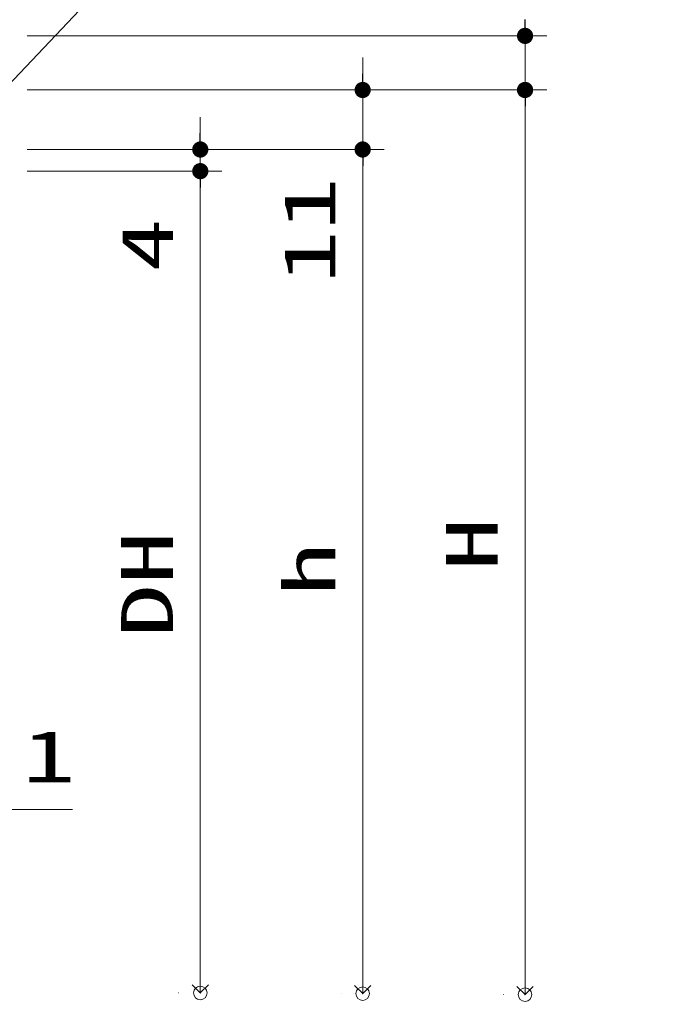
# Model space of a CAD drawing. Units: millimetres, scale not verified. Extents: x -1306 to 1306, y -607 to 607.
# Drawn here: x 26.3 to 148, y -306.8 to -125.4 of the extents above; entities that cross this region are included whole.
import ezdxf
from ezdxf.enums import TextEntityAlignment as Align

# ---------------------------------------------------------------- set-up
doc = ezdxf.new("R2010")
doc.units = ezdxf.units.MM
doc.header["$LTSCALE"] = 5
doc.header["$PDMODE"] = 32
doc.header["$PDSIZE"] = 2.5
for name, color, linetype, lineweight in [('0-D_線(白)', 7, 'Continuous', 30), ('1-1_寸法線', 3, 'Continuous', 13), ('1-4_DEFPOINTS', 7, 'Continuous', 5), ('1-5_0', 3, 'Continuous', 25)]:
    doc.layers.add(name, color=color, linetype=linetype, lineweight=lineweight)
doc.styles.add('ＭＳ ゴシック', font='')
doc.styles.get('ＭＳ ゴシック').set_extended_font_data('MS Gothic')

# ---------------------------------------------------------------- blocks, each defined once
blk = doc.blocks.new('_DOT')
at = {"layer": '1-5_0'}
blk.add_line((-2.5, 0), (-5, 0), dxfattribs=at)
for points in [[(0, 0), (-2.5, 0), (-2.48, 0.313)], [(0, 0), (-2.48, -0.313), (-2.5, 0)], [(0, 0), (-2.48, 0.313), (-2.421, 0.622)], [(0, 0), (-2.421, -0.622), (-2.48, -0.313)], [(0, 0), (-2.421, 0.622), (-2.324, 0.92)], [(0, 0), (-2.324, -0.92), (-2.421, -0.622)], [(0, 0), (-2.324, 0.92), (-2.191, 1.204)], [(0, 0), (-2.191, -1.204), (-2.324, -0.92)], [(0, 0), (-2.191, 1.204), (-2.023, 1.469)], [(0, 0), (-2.023, -1.469), (-2.191, -1.204)], [(0, 0), (-2.023, 1.469), (-1.822, 1.711)], [(0, 0), (-1.822, -1.711), (-2.023, -1.469)], [(0, 0), (-1.822, 1.711), (-1.594, 1.926)], [(0, 0), (-1.594, -1.926), (-1.822, -1.711)], [(0, 0), (-1.594, 1.926), (-1.34, 2.111)], [(0, 0), (-1.34, -2.111), (-1.594, -1.926)], [(0, 0), (-1.34, 2.111), (-1.064, 2.262)], [(0, 0), (-1.064, -2.262), (-1.34, -2.111)], [(0, 0), (-1.064, 2.262), (-0.773, 2.378)], [(0, 0), (-0.773, -2.378), (-1.064, -2.262)], [(0, 0), (-0.773, 2.378), (-0.468, 2.456)], [(0, 0), (-0.468, -2.456), (-0.773, -2.378)], [(0, 0), (-0.468, 2.456), (-0.157, 2.495)], [(0, 0), (-0.157, -2.495), (-0.468, -2.456)], [(0, 0), (-0.157, 2.495), (0.157, 2.495)], [(0, 0), (0.157, -2.495), (-0.157, -2.495)], [(0, 0), (0.157, 2.495), (0.468, 2.456)], [(0, 0), (0.468, 2.456), (0.773, 2.378)], [(0, 0), (0.773, 2.378), (1.064, 2.262)], [(0, 0), (1.064, 2.262), (1.34, 2.111)], [(0, 0), (1.34, 2.111), (1.594, 1.926)], [(0, 0), (1.594, 1.926), (1.822, 1.711)], [(0, 0), (1.822, 1.711), (2.023, 1.469)], [(0, 0), (2.023, 1.469), (2.191, 1.204)], [(0, 0), (2.191, 1.204), (2.324, 0.92)], [(0, 0), (2.324, 0.92), (2.421, 0.622)], [(0, 0), (2.421, 0.622), (2.48, 0.313)], [(0, 0), (2.48, 0.313), (2.5, 0)], [(0, 0), (0.468, -2.456), (0.157, -2.495)], [(0, 0), (0.773, -2.378), (0.468, -2.456)], [(0, 0), (1.064, -2.262), (0.773, -2.378)], [(0, 0), (1.34, -2.111), (1.064, -2.262)], [(0, 0), (1.594, -1.926), (1.34, -2.111)], [(0, 0), (1.822, -1.711), (1.594, -1.926)], [(0, 0), (2.023, -1.469), (1.822, -1.711)], [(0, 0), (2.191, -1.204), (2.023, -1.469)], [(0, 0), (2.324, -0.92), (2.191, -1.204)], [(0, 0), (2.421, -0.622), (2.324, -0.92)], [(0, 0), (2.48, -0.313), (2.421, -0.622)], [(0, 0), (2.5, 0), (2.48, -0.313)]]:
    blk.add_solid(points, dxfattribs=at)
blk = doc.blocks.new('_Open90')
at = {"layer": '1-5_0', "lineweight": 13}
blk.add_line((0, 0), (-5, 0), dxfattribs=at)
blk.add_lwpolyline([(-2.5, 2.5), (0, 0), (-2.5, -2.5)], dxfattribs=at)

msp = doc.modelspace()

# ---------------------------------------------------------------- linework, layer by layer
at = {"layer": '0-D_線(白)'}
msp.add_line((59.698, -305.272), (59.748, -305.272), dxfattribs=at)
at = {"layer": '1-1_寸法線'}
for p, q in [((27.698, -128.401), (123.698, -128.401)), ((119.698, -138.401), (119.698, -128.401)), ((89.698, -135.401), (89.698, -132.401)), ((27.698, -138.401), (93.698, -138.401)), ((27.698, -138.401), (123.698, -138.401)), ((27.698, -138.401), (123.698, -138.401)), ((89.698, -138.401), (89.698, -149.401)), ((119.698, -141.401), (119.698, -144.401)), ((119.698, -302.58), (119.698, -141.401)), ((59.698, -146.401), (59.698, -143.401)), ((27.698, -149.401), (93.698, -149.401)), ((27.698, -149.401), (63.698, -149.401)), ((27.698, -149.401), (93.698, -149.401)), ((59.698, -149.401), (59.698, -153.401)), ((27.698, -153.401), (63.698, -153.401)), ((27.698, -153.401), (63.698, -153.401)), ((89.698, -152.401), (89.698, -175.306)), ((89.698, -302.399), (89.698, -152.401)), ((59.698, -156.401), (59.698, -174.544)), ((59.698, -302.272), (59.698, -156.401)), ((22.698, -271.384), (36.079, -271.384)), ((55.698, -305.272), (55.748, -305.272)), ((85.698, -305.399), (85.748, -305.399)), ((115.698, -305.58), (115.748, -305.58))]:
    msp.add_line(p, q, dxfattribs=at)
msp.add_lwpolyline([(203.47, -93.364), (66.018, -93.364), (-7.802, -171.346)], dxfattribs=at)
at = {"layer": '1-4_DEFPOINTS'}
for p in [(119.698, -128.401), (89.698, -138.401), (119.698, -138.401), (89.698, -149.401), (59.698, -153.401), (59.698, -153.401), (59.698, -305.272), (89.698, -305.399), (119.698, -305.58)]:
    msp.add_point(p, dxfattribs=at)

# ---------------------------------------------------------------- block references
at = {"layer": '1-1_寸法線', "xscale": 0.6, "yscale": 0.6}
for name, p, rotation in [('_DOT', (119.698, -128.401), 270), ('_DOT', (89.698, -138.401), 270), ('_DOT', (119.698, -138.401), 90), ('_DOT', (119.698, -138.401), 90), ('_DOT', (59.698, -149.401), 270), ('_DOT', (89.698, -149.401), 90), ('_DOT', (89.698, -149.401), 90), ('_DOT', (59.698, -153.401), 90), ('_DOT', (59.698, -153.401), 90), ('_Open90', (59.698, -305.272), 270), ('_Open90', (89.698, -305.399), 270), ('_Open90', (119.698, -305.58), 270)]:
    msp.add_blockref(name, p, dxfattribs=dict(at, rotation=rotation))

# ---------------------------------------------------------------- texts
at = {"layer": '1-1_寸法線', "style": 'ＭＳ ゴシック', "width": 1.5}
for s, p in [('11', (87.548, -174.163)), ('4', (57.548, -171.972)), ('H', (117.548, -227.228)), ('DH', (57.548, -239.575)), ('h', (87.548, -231.924))]:
    msp.add_text(s, height=9.604, rotation=90, dxfattribs=at).set_placement(p, align=Align.BOTTOM_LEFT)
msp.add_text('1', height=9.604, dxfattribs=at).set_placement((26.841, -269.235), align=Align.BOTTOM_LEFT)

doc.saveas('drawing.dxf')
